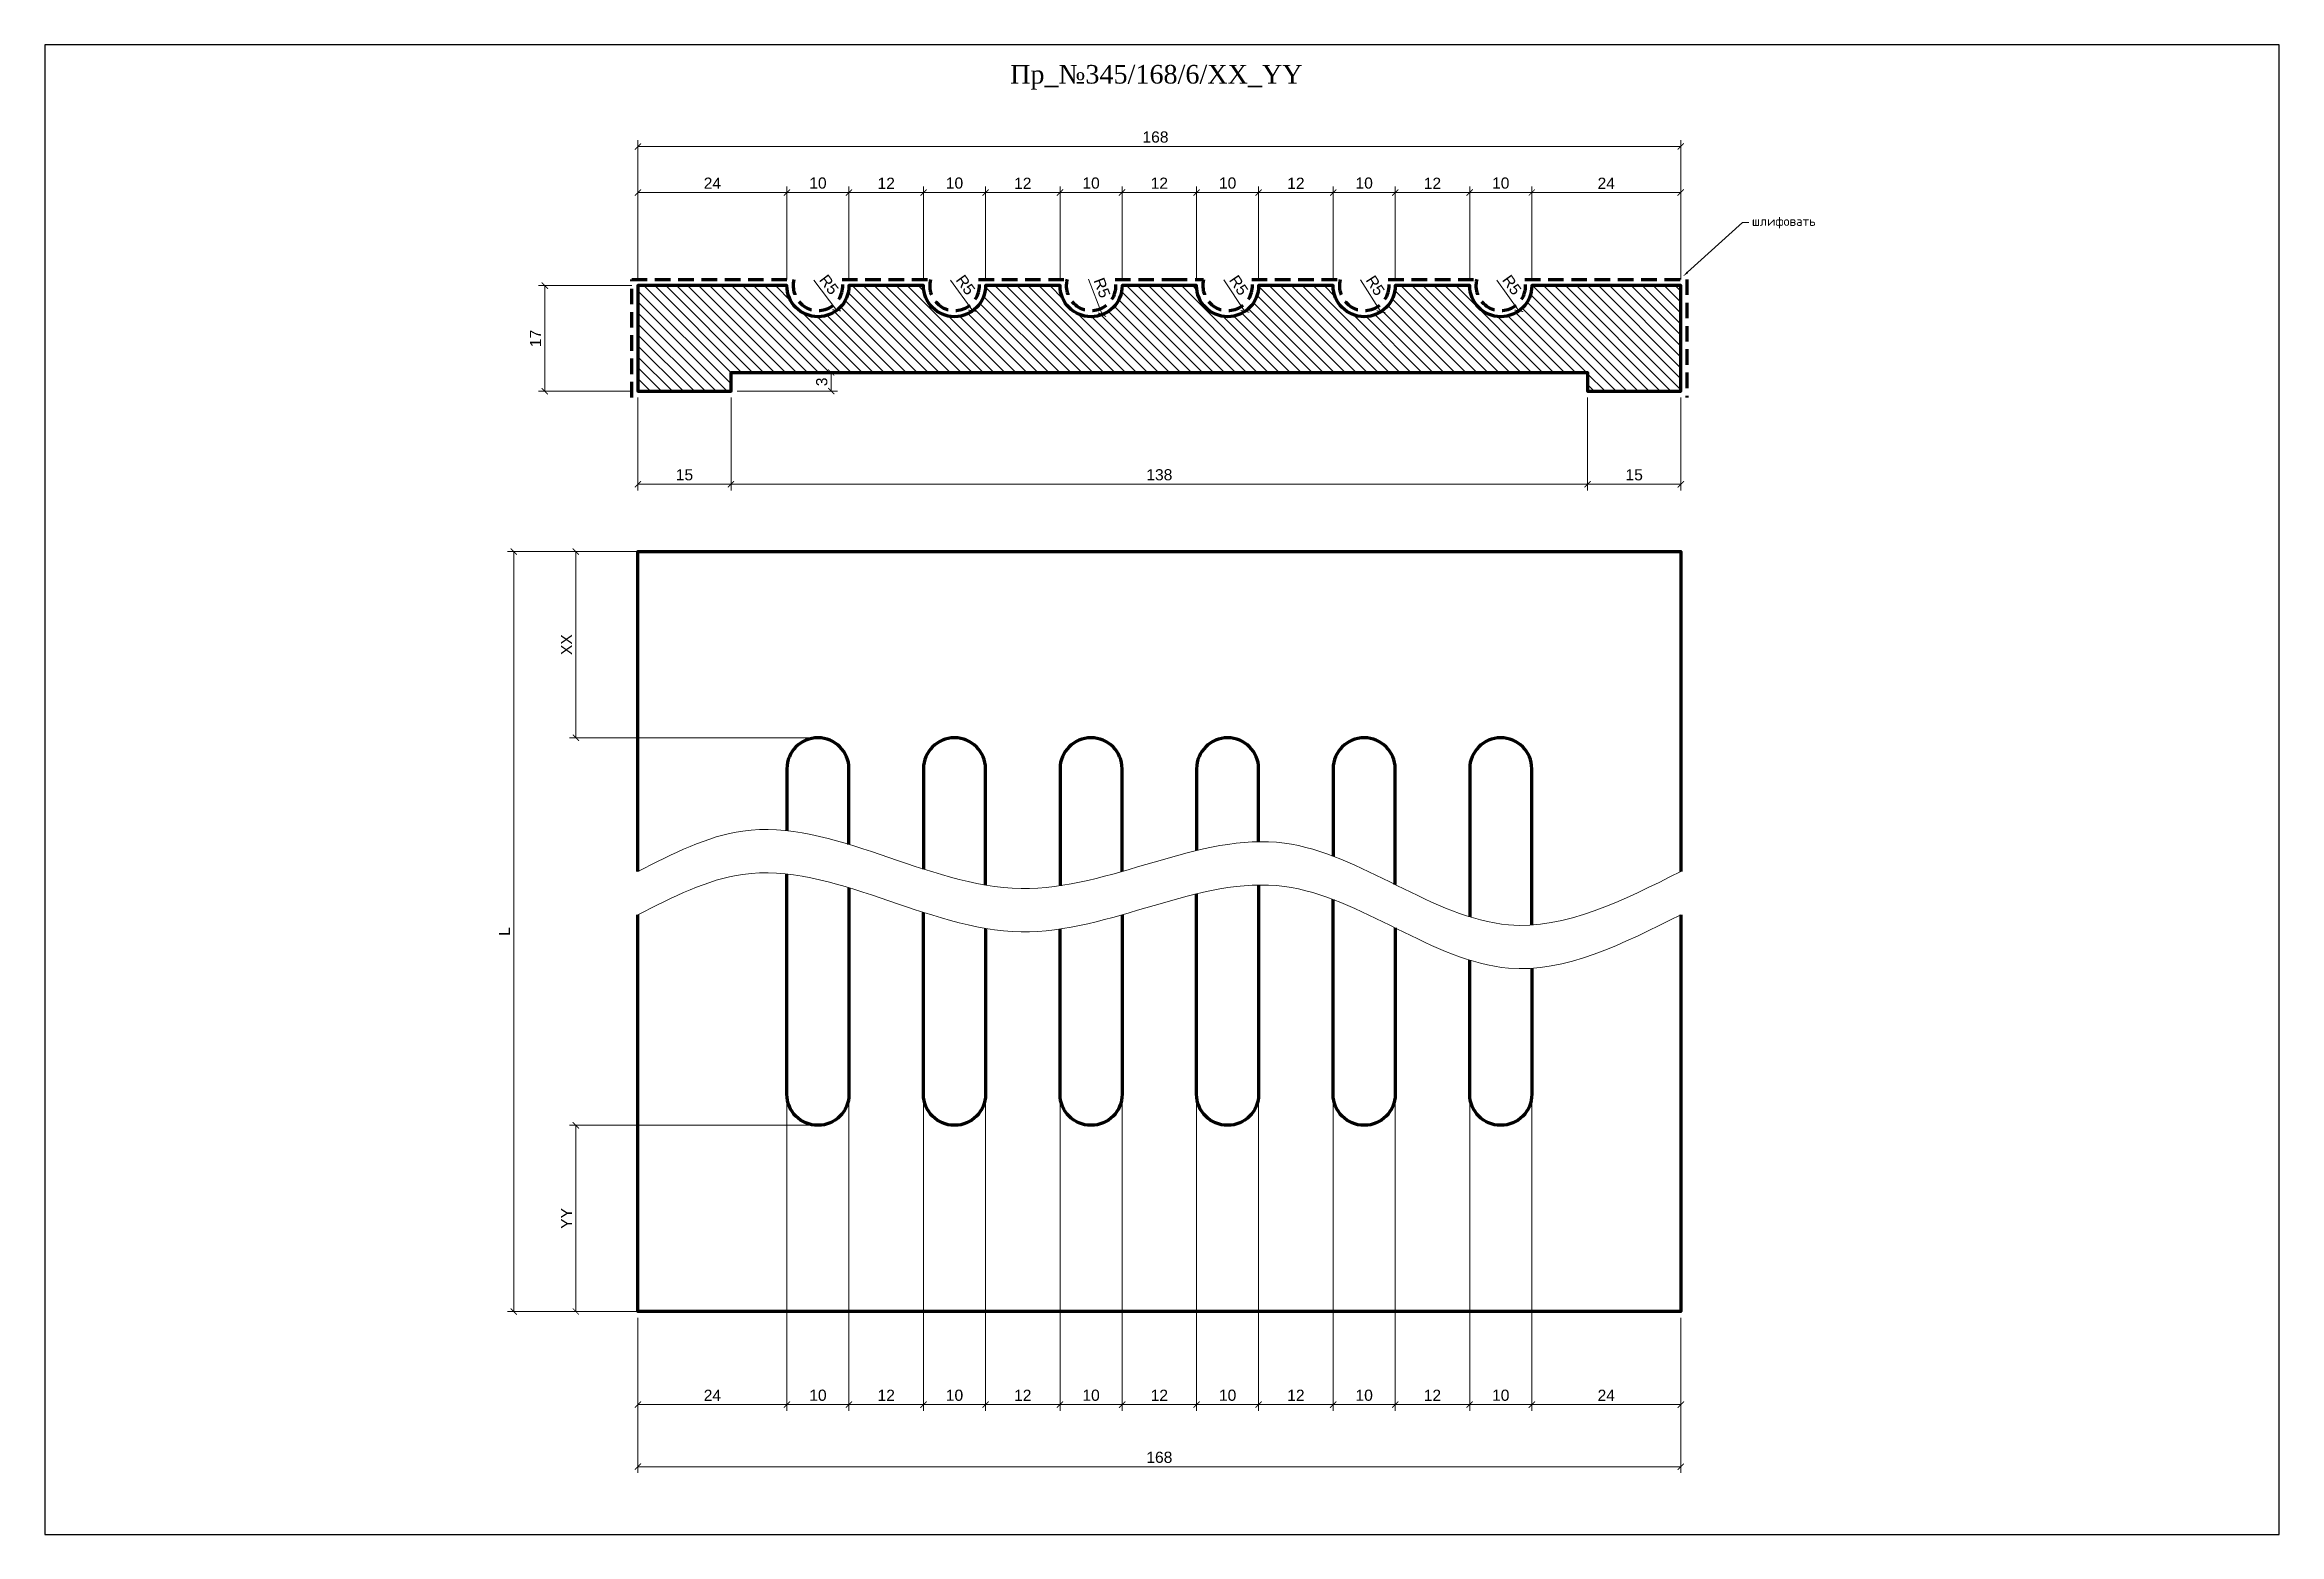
# Model space of a CAD drawing. Header units: millimetres. Extents: x 163 to 523, y -6250 to -6010.
import ezdxf
from ezdxf import colors
from ezdxf.entities.mleader import LeaderData, LeaderLine
from ezdxf.math import Vec2, Vec3

# ---------------------------------------------------------------- set-up
doc = ezdxf.new("R2010")
doc.units = ezdxf.units.MM
doc.linetypes.add('HIDDEN', pattern=[0.375, 0.25, -0.125])
doc.layers.add('Outside panel', color=7, linetype='Continuous', lineweight=18, true_color=0x7f5e57)
for name, color, linetype, lineweight in [('линия 15', 7, 'Continuous', 15), ('линия 50', 1, 'Continuous', 100), ('служебный слой РАЗМЕРЫ', 7, 'Continuous', 9), ('служебный слой ШТРИХОВКА', 4, 'Continuous', 5)]:
    doc.layers.add(name, color=color, linetype=linetype, lineweight=lineweight)
doc.layers.add('размеры в модели', color=7, linetype='Continuous')
doc.styles.add('ELECT', font='times.ttf')
doc.styles.get("Standard").update_dxf_attribs({"font": 'arial.ttf'})
doc.styles.add('ЕСКД профили текст', font='isocpeur.ttf')
doc.dimstyles.new('M_1', dxfattribs={"dimtxt": 1.8, "dimasz": 1, "dimexe": 1, "dimexo": 1, "dimgap": 0.6, "dimtad": 1, "dimdec": 0, "dimdsep": 46, "dimtxsty": 'Standard', "dimblk": 'ARCHTICK', "dimcen": -5, "dimclrd": 7, "dimclre": 7, "dimclrt": 7, "dimadec": 0, "dimazin": 0, "dimtfac": 1, "dimtdec": 0, "dimtmove": 0, "dimatfit": 3, "dimfxl": 1, "dimtolj": 1, "dimtzin": 0, "dimlwd": 5, "dimlwe": 5, "dimarcsym": 0})

# ---------------------------------------------------------------- blocks, each defined once
blk = doc.blocks.new('_ArchTick')
at = {"color": 0, "linetype": 'ByBlock', "const_width": 0.15}
blk.add_lwpolyline([(-0.5, -0.5), (0.5, 0.5)], dxfattribs=at)
blk = doc.blocks.new('*D43')
at = {"layer": 'Defpoints', "color": 0, "ltscale": 1000, "transparency": 16777216}
for p in [(397.15, -6048.57), (400.07, -6052.62)]:
    blk.add_point(p, dxfattribs=at)
at = {"layer": 'линия 15', "color": 7, "lineweight": 5, "ltscale": 1000, "transparency": 16777216}
blk.add_line((396.5, -6047.66), (400.07, -6052.62), dxfattribs=at)
at = {"layer": 'линия 15', "color": 7, "lineweight": 5, "ltscale": 1000, "transparency": 16777216, "rotation": 305.7221989757867}
blk.add_blockref('_ArchTick', (400.07, -6052.62), dxfattribs=at)
at = {"layer": 'линия 15', "color": 7, "ltscale": 1000, "transparency": 16777216, "insert": (398.94, -6048.45), "char_height": 1.8, "attachment_point": 5, "rotation": 305.7222}
blk.add_mtext('\\A1;R5', dxfattribs=at)
blk = doc.blocks.new('*D42')
at = {"layer": 'Defpoints', "color": 0, "ltscale": 1000, "transparency": 16777216}
for p in [(375.15, -6048.57), (377.86, -6052.77)]:
    blk.add_point(p, dxfattribs=at)
at = {"layer": 'линия 15', "color": 7, "lineweight": 5, "ltscale": 1000, "transparency": 16777216}
blk.add_line((374.55, -6047.63), (377.86, -6052.77), dxfattribs=at)
at = {"layer": 'линия 15', "color": 7, "lineweight": 5, "ltscale": 1000, "transparency": 16777216, "rotation": 302.7314011471117}
blk.add_blockref('_ArchTick', (377.86, -6052.77), dxfattribs=at)
at = {"layer": 'линия 15', "color": 7, "ltscale": 1000, "transparency": 16777216, "insert": (376.94, -6048.54), "char_height": 1.8, "attachment_point": 5, "rotation": 302.7314}
blk.add_mtext('\\A1;R5', dxfattribs=at)
blk = doc.blocks.new('*D41')
at = {"layer": 'Defpoints', "color": 0, "ltscale": 1000, "transparency": 16777216}
for p in [(353.15, -6048.57), (355.95, -6052.71)]:
    blk.add_point(p, dxfattribs=at)
at = {"layer": 'линия 15', "color": 7, "lineweight": 5, "ltscale": 1000, "transparency": 16777216}
blk.add_line((352.53, -6047.64), (355.95, -6052.71), dxfattribs=at)
at = {"layer": 'линия 15', "color": 7, "lineweight": 5, "ltscale": 1000, "transparency": 16777216, "rotation": 303.9319624998596}
blk.add_blockref('_ArchTick', (355.95, -6052.71), dxfattribs=at)
at = {"layer": 'линия 15', "color": 7, "ltscale": 1000, "transparency": 16777216, "insert": (354.94, -6048.5), "char_height": 1.8, "attachment_point": 5, "rotation": 303.932}
blk.add_mtext('\\A1;R5', dxfattribs=at)
blk = doc.blocks.new('*D40')
at = {"layer": 'Defpoints', "color": 0, "ltscale": 1000, "transparency": 16777216}
for p in [(331.15, -6048.57), (332.92, -6053.24)]:
    blk.add_point(p, dxfattribs=at)
at = {"layer": 'линия 15', "color": 7, "lineweight": 5, "ltscale": 1000, "transparency": 16777216}
blk.add_line((330.76, -6047.52), (332.92, -6053.24), dxfattribs=at)
at = {"layer": 'линия 15', "color": 7, "lineweight": 5, "ltscale": 1000, "transparency": 16777216, "rotation": 290.6407117617264}
blk.add_blockref('_ArchTick', (332.92, -6053.24), dxfattribs=at)
at = {"layer": 'линия 15', "color": 7, "ltscale": 1000, "transparency": 16777216, "insert": (332.91, -6048.91), "char_height": 1.8, "attachment_point": 5, "rotation": 290.6407}
blk.add_mtext('\\A1;R5', dxfattribs=at)
blk = doc.blocks.new('*D39')
at = {"layer": 'Defpoints', "color": 0, "ltscale": 1000, "transparency": 16777216}
for p in [(309.15, -6048.57), (312.09, -6052.62)]:
    blk.add_point(p, dxfattribs=at)
at = {"layer": 'линия 15', "color": 7, "lineweight": 5, "ltscale": 1000, "transparency": 16777216}
blk.add_line((308.5, -6047.66), (312.09, -6052.62), dxfattribs=at)
at = {"layer": 'линия 15', "color": 7, "lineweight": 5, "ltscale": 1000, "transparency": 16777216, "rotation": 305.8928120834987}
blk.add_blockref('_ArchTick', (312.09, -6052.62), dxfattribs=at)
at = {"layer": 'линия 15', "color": 7, "ltscale": 1000, "transparency": 16777216, "insert": (310.93, -6048.44), "char_height": 1.8, "attachment_point": 5, "rotation": 305.8928}
blk.add_mtext('\\A1;R5', dxfattribs=at)
blk = doc.blocks.new('*D38')
at = {"layer": 'Defpoints', "color": 0, "ltscale": 1000, "transparency": 16777216}
for p in [(287.15, -6048.57), (290.18, -6052.55)]:
    blk.add_point(p, dxfattribs=at)
at = {"layer": 'линия 15', "color": 7, "lineweight": 5, "ltscale": 1000, "transparency": 16777216}
blk.add_line((286.48, -6047.68), (290.18, -6052.55), dxfattribs=at)
at = {"layer": 'линия 15', "color": 7, "lineweight": 5, "ltscale": 1000, "transparency": 16777216, "rotation": 307.2060043467956}
blk.add_blockref('_ArchTick', (290.18, -6052.55), dxfattribs=at)
at = {"layer": 'линия 15', "color": 7, "ltscale": 1000, "transparency": 16777216, "insert": (288.93, -6048.4), "char_height": 1.8, "attachment_point": 5, "rotation": 307.206}
blk.add_mtext('\\A1;R5', dxfattribs=at)
blk = doc.blocks.new('*D27')
at = {"layer": 'Defpoints', "color": 0, "ltscale": 1000, "transparency": 16777216}
for p in [(282.15, -6178.85), (258.15, -6213.85), (258.15, -6228.85)]:
    blk.add_point(p, dxfattribs=at)
at = {"layer": 'размеры в модели', "color": 7, "lineweight": 5, "ltscale": 1000, "transparency": 16777216}
for p, q in [((282.15, -6179.85), (282.15, -6229.85)), ((258.15, -6214.85), (258.15, -6229.85)), ((282.15, -6228.85), (258.15, -6228.85))]:
    blk.add_line(p, q, dxfattribs=at)
at = {"layer": 'размеры в модели', "color": 7, "lineweight": 5, "ltscale": 1000, "transparency": 16777216, "rotation": 180}
blk.add_blockref('_ArchTick', (258.15, -6228.85), dxfattribs=at)
at = {"layer": 'размеры в модели', "color": 7, "lineweight": 5, "ltscale": 1000, "transparency": 16777216}
blk.add_blockref('_ArchTick', (282.15, -6228.85), dxfattribs=at)
at = {"layer": 'размеры в модели', "color": 7, "ltscale": 1000, "transparency": 16777216, "insert": (270.15, -6227.35), "char_height": 1.8, "attachment_point": 5}
blk.add_mtext('\\A1;24', dxfattribs=at)
blk = doc.blocks.new('*D23')
at = {"layer": 'Defpoints', "color": 0, "ltscale": 1000, "transparency": 16777216}
for p in [(258.15, -6091.41), (238.15, -6213.85), (258.15, -6213.85)]:
    blk.add_point(p, dxfattribs=at)
at = {"layer": 'размеры в модели', "color": 7, "lineweight": 5, "ltscale": 1000, "transparency": 16777216}
for p, q in [((257.15, -6091.41), (237.15, -6091.41)), ((238.15, -6091.41), (238.15, -6213.85)), ((257.15, -6213.85), (237.15, -6213.85))]:
    blk.add_line(p, q, dxfattribs=at)
for p, rotation in [((238.15, -6091.41), 90), ((238.15, -6213.85), 270)]:
    blk.add_blockref('_ArchTick', p, dxfattribs=dict(at, rotation=rotation))
at = {"layer": 'размеры в модели', "color": 7, "ltscale": 1000, "transparency": 16777216, "insert": (236.65, -6152.63), "char_height": 1.8, "attachment_point": 5, "rotation": 90}
blk.add_mtext('\\A1;L', dxfattribs=at)
blk = doc.blocks.new('*D22')
at = {"layer": 'Defpoints', "color": 0, "ltscale": 1000, "transparency": 16777216}
for p in [(426.15, -6026.15), (258.15, -6048.57), (426.15, -6048.57)]:
    blk.add_point(p, dxfattribs=at)
at = {"layer": 'размеры в модели', "color": 7, "lineweight": 5, "ltscale": 1000, "transparency": 16777216}
for p, q in [((258.15, -6047.57), (258.15, -6025.15)), ((258.15, -6026.15), (426.15, -6026.15)), ((426.15, -6047.57), (426.15, -6025.15))]:
    blk.add_line(p, q, dxfattribs=at)
at = {"layer": 'размеры в модели', "color": 7, "lineweight": 5, "ltscale": 1000, "transparency": 16777216, "rotation": 180}
blk.add_blockref('_ArchTick', (258.15, -6026.15), dxfattribs=at)
at = {"layer": 'размеры в модели', "color": 7, "lineweight": 5, "ltscale": 1000, "transparency": 16777216}
blk.add_blockref('_ArchTick', (426.15, -6026.15), dxfattribs=at)
at = {"layer": 'размеры в модели', "color": 7, "ltscale": 1000, "transparency": 16777216, "insert": (341.53, -6024.63), "char_height": 1.8, "attachment_point": 5}
blk.add_mtext('\\A1;168', dxfattribs=at)
blk = doc.blocks.new('*D20')
at = {"layer": 'Defpoints', "color": 0, "ltscale": 1000, "transparency": 16777216}
for p in [(392.15, -6033.57), (392.15, -6048.57), (402.15, -6048.57)]:
    blk.add_point(p, dxfattribs=at)
at = {"layer": 'размеры в модели', "color": 7, "lineweight": 5, "ltscale": 1000, "transparency": 16777216}
for p, q in [((392.15, -6047.57), (392.15, -6032.57)), ((402.15, -6033.57), (392.15, -6033.57)), ((402.15, -6047.57), (402.15, -6032.57))]:
    blk.add_line(p, q, dxfattribs=at)
at = {"layer": 'размеры в модели', "color": 7, "lineweight": 5, "ltscale": 1000, "transparency": 16777216, "rotation": 180}
blk.add_blockref('_ArchTick', (392.15, -6033.57), dxfattribs=at)
at = {"layer": 'размеры в модели', "color": 7, "lineweight": 5, "ltscale": 1000, "transparency": 16777216}
blk.add_blockref('_ArchTick', (402.15, -6033.57), dxfattribs=at)
at = {"layer": 'размеры в модели', "color": 7, "ltscale": 1000, "transparency": 16777216, "insert": (397.15, -6032.05), "char_height": 1.8, "attachment_point": 5}
blk.add_mtext('\\A1;10', dxfattribs=at)
blk = doc.blocks.new('*D18')
at = {"layer": 'Defpoints', "color": 0, "ltscale": 1000, "transparency": 16777216}
for p in [(370.15, -6033.57), (370.15, -6048.57), (380.15, -6048.57)]:
    blk.add_point(p, dxfattribs=at)
at = {"layer": 'размеры в модели', "color": 7, "lineweight": 5, "ltscale": 1000, "transparency": 16777216}
for p, q in [((370.15, -6047.57), (370.15, -6032.57)), ((380.15, -6033.57), (370.15, -6033.57)), ((380.15, -6047.57), (380.15, -6032.57))]:
    blk.add_line(p, q, dxfattribs=at)
at = {"layer": 'размеры в модели', "color": 7, "lineweight": 5, "ltscale": 1000, "transparency": 16777216, "rotation": 180}
blk.add_blockref('_ArchTick', (370.15, -6033.57), dxfattribs=at)
at = {"layer": 'размеры в модели', "color": 7, "lineweight": 5, "ltscale": 1000, "transparency": 16777216}
blk.add_blockref('_ArchTick', (380.15, -6033.57), dxfattribs=at)
at = {"layer": 'размеры в модели', "color": 7, "ltscale": 1000, "transparency": 16777216, "insert": (375.15, -6032.05), "char_height": 1.8, "attachment_point": 5}
blk.add_mtext('\\A1;10', dxfattribs=at)
blk = doc.blocks.new('*D16')
at = {"layer": 'Defpoints', "color": 0, "ltscale": 1000, "transparency": 16777216}
for p in [(348.15, -6033.57), (348.15, -6048.57), (358.15, -6048.57)]:
    blk.add_point(p, dxfattribs=at)
at = {"layer": 'размеры в модели', "color": 7, "lineweight": 5, "ltscale": 1000, "transparency": 16777216}
for p, q in [((348.15, -6047.57), (348.15, -6032.57)), ((358.15, -6033.57), (348.15, -6033.57)), ((358.15, -6047.57), (358.15, -6032.57))]:
    blk.add_line(p, q, dxfattribs=at)
at = {"layer": 'размеры в модели', "color": 7, "lineweight": 5, "ltscale": 1000, "transparency": 16777216, "rotation": 180}
blk.add_blockref('_ArchTick', (348.15, -6033.57), dxfattribs=at)
at = {"layer": 'размеры в модели', "color": 7, "lineweight": 5, "ltscale": 1000, "transparency": 16777216}
blk.add_blockref('_ArchTick', (358.15, -6033.57), dxfattribs=at)
at = {"layer": 'размеры в модели', "color": 7, "ltscale": 1000, "transparency": 16777216, "insert": (353.15, -6032.05), "char_height": 1.8, "attachment_point": 5}
blk.add_mtext('\\A1;10', dxfattribs=at)
blk = doc.blocks.new('*D15')
at = {"layer": 'Defpoints', "color": 0, "ltscale": 1000, "transparency": 16777216}
for p in [(336.15, -6033.57), (336.15, -6048.57), (348.15, -6048.57)]:
    blk.add_point(p, dxfattribs=at)
at = {"layer": 'размеры в модели', "color": 7, "lineweight": 5, "ltscale": 1000, "transparency": 16777216}
for p, q in [((336.15, -6047.57), (336.15, -6032.57)), ((348.15, -6033.57), (336.15, -6033.57)), ((348.15, -6047.57), (348.15, -6032.57))]:
    blk.add_line(p, q, dxfattribs=at)
at = {"layer": 'размеры в модели', "color": 7, "lineweight": 5, "ltscale": 1000, "transparency": 16777216, "rotation": 180}
blk.add_blockref('_ArchTick', (336.15, -6033.57), dxfattribs=at)
at = {"layer": 'размеры в модели', "color": 7, "lineweight": 5, "ltscale": 1000, "transparency": 16777216}
blk.add_blockref('_ArchTick', (348.15, -6033.57), dxfattribs=at)
at = {"layer": 'размеры в модели', "color": 7, "ltscale": 1000, "transparency": 16777216, "insert": (342.15, -6032.06), "char_height": 1.8, "attachment_point": 5}
blk.add_mtext('\\A1;12', dxfattribs=at)
blk = doc.blocks.new('*D14')
at = {"layer": 'Defpoints', "color": 0, "ltscale": 1000, "transparency": 16777216}
for p in [(326.15, -6033.57), (326.15, -6048.57), (336.15, -6048.57)]:
    blk.add_point(p, dxfattribs=at)
at = {"layer": 'размеры в модели', "color": 7, "lineweight": 5, "ltscale": 1000, "transparency": 16777216}
for p, q in [((326.15, -6047.57), (326.15, -6032.57)), ((336.15, -6033.57), (326.15, -6033.57)), ((336.15, -6047.57), (336.15, -6032.57))]:
    blk.add_line(p, q, dxfattribs=at)
at = {"layer": 'размеры в модели', "color": 7, "lineweight": 5, "ltscale": 1000, "transparency": 16777216, "rotation": 180}
blk.add_blockref('_ArchTick', (326.15, -6033.57), dxfattribs=at)
at = {"layer": 'размеры в модели', "color": 7, "lineweight": 5, "ltscale": 1000, "transparency": 16777216}
blk.add_blockref('_ArchTick', (336.15, -6033.57), dxfattribs=at)
at = {"layer": 'размеры в модели', "color": 7, "ltscale": 1000, "transparency": 16777216, "insert": (331.15, -6032.05), "char_height": 1.8, "attachment_point": 5}
blk.add_mtext('\\A1;10', dxfattribs=at)
blk = doc.blocks.new('*D12')
at = {"layer": 'Defpoints', "color": 0, "ltscale": 1000, "transparency": 16777216}
for p in [(304.15, -6033.57), (304.15, -6048.57), (314.15, -6048.57)]:
    blk.add_point(p, dxfattribs=at)
at = {"layer": 'размеры в модели', "color": 7, "lineweight": 5, "ltscale": 1000, "transparency": 16777216}
for p, q in [((304.15, -6047.57), (304.15, -6032.57)), ((314.15, -6033.57), (304.15, -6033.57)), ((314.15, -6047.57), (314.15, -6032.57))]:
    blk.add_line(p, q, dxfattribs=at)
at = {"layer": 'размеры в модели', "color": 7, "lineweight": 5, "ltscale": 1000, "transparency": 16777216, "rotation": 180}
blk.add_blockref('_ArchTick', (304.15, -6033.57), dxfattribs=at)
at = {"layer": 'размеры в модели', "color": 7, "lineweight": 5, "ltscale": 1000, "transparency": 16777216}
blk.add_blockref('_ArchTick', (314.15, -6033.57), dxfattribs=at)
at = {"layer": 'размеры в модели', "color": 7, "ltscale": 1000, "transparency": 16777216, "insert": (309.15, -6032.05), "char_height": 1.8, "attachment_point": 5}
blk.add_mtext('\\A1;10', dxfattribs=at)
blk = doc.blocks.new('*D10')
at = {"layer": 'Defpoints', "color": 0, "ltscale": 1000, "transparency": 16777216}
for p in [(282.15, -6033.57), (282.15, -6048.57), (292.15, -6048.57)]:
    blk.add_point(p, dxfattribs=at)
at = {"layer": 'размеры в модели', "color": 7, "lineweight": 5, "ltscale": 1000, "transparency": 16777216}
for p, q in [((282.15, -6047.57), (282.15, -6032.57)), ((292.15, -6033.57), (282.15, -6033.57)), ((292.15, -6047.57), (292.15, -6032.57))]:
    blk.add_line(p, q, dxfattribs=at)
at = {"layer": 'размеры в модели', "color": 7, "lineweight": 5, "ltscale": 1000, "transparency": 16777216, "rotation": 180}
blk.add_blockref('_ArchTick', (282.15, -6033.57), dxfattribs=at)
at = {"layer": 'размеры в модели', "color": 7, "lineweight": 5, "ltscale": 1000, "transparency": 16777216}
blk.add_blockref('_ArchTick', (292.15, -6033.57), dxfattribs=at)
at = {"layer": 'размеры в модели', "color": 7, "ltscale": 1000, "transparency": 16777216, "insert": (287.15, -6032.05), "char_height": 1.8, "attachment_point": 5}
blk.add_mtext('\\A1;10', dxfattribs=at)
blk = doc.blocks.new('*D9')
at = {"layer": 'Defpoints', "color": 0, "ltscale": 1000, "transparency": 16777216}
for p in [(258.15, -6033.57), (258.15, -6048.57), (282.15, -6048.57)]:
    blk.add_point(p, dxfattribs=at)
at = {"layer": 'размеры в модели', "color": 7, "lineweight": 5, "ltscale": 1000, "transparency": 16777216}
for p, q in [((258.15, -6047.57), (258.15, -6032.57)), ((282.15, -6033.57), (258.15, -6033.57)), ((282.15, -6047.57), (282.15, -6032.57))]:
    blk.add_line(p, q, dxfattribs=at)
at = {"layer": 'размеры в модели', "color": 7, "lineweight": 5, "ltscale": 1000, "transparency": 16777216, "rotation": 180}
blk.add_blockref('_ArchTick', (258.15, -6033.57), dxfattribs=at)
at = {"layer": 'размеры в модели', "color": 7, "lineweight": 5, "ltscale": 1000, "transparency": 16777216}
blk.add_blockref('_ArchTick', (282.15, -6033.57), dxfattribs=at)
at = {"layer": 'размеры в модели', "color": 7, "ltscale": 1000, "transparency": 16777216, "insert": (270.15, -6032.06), "char_height": 1.8, "attachment_point": 5}
blk.add_mtext('\\A1;24', dxfattribs=at)
blk = doc.blocks.new('*D8')
at = {"layer": 'Defpoints', "color": 0, "ltscale": 1000, "transparency": 16777216}
for p in [(258.15, -6048.57), (243.15, -6065.57), (258.15, -6065.57)]:
    blk.add_point(p, dxfattribs=at)
at = {"layer": 'размеры в модели', "color": 7, "lineweight": 5, "ltscale": 1000, "transparency": 16777216}
for p, q in [((257.15, -6048.57), (242.15, -6048.57)), ((243.15, -6048.57), (243.15, -6065.57)), ((257.15, -6065.57), (242.15, -6065.57))]:
    blk.add_line(p, q, dxfattribs=at)
for p, rotation in [((243.15, -6048.57), 90), ((243.15, -6065.57), 270)]:
    blk.add_blockref('_ArchTick', p, dxfattribs=dict(at, rotation=rotation))
at = {"layer": 'размеры в модели', "color": 7, "ltscale": 1000, "transparency": 16777216, "insert": (241.65, -6057.07), "char_height": 1.8, "attachment_point": 5, "rotation": 90}
blk.add_mtext('\\A1;17', dxfattribs=at)
blk = doc.blocks.new('*D7')
at = {"layer": 'Defpoints', "color": 0, "ltscale": 1000, "transparency": 16777216}
for p in [(258.15, -6065.57), (273.15, -6065.57), (258.15, -6080.57)]:
    blk.add_point(p, dxfattribs=at)
at = {"layer": 'размеры в модели', "color": 7, "lineweight": 5, "ltscale": 1000, "transparency": 16777216}
for p, q in [((258.15, -6066.57), (258.15, -6081.57)), ((273.15, -6066.57), (273.15, -6081.57)), ((273.15, -6080.57), (258.15, -6080.57))]:
    blk.add_line(p, q, dxfattribs=at)
at = {"layer": 'размеры в модели', "color": 7, "lineweight": 5, "ltscale": 1000, "transparency": 16777216, "rotation": 180}
blk.add_blockref('_ArchTick', (258.15, -6080.57), dxfattribs=at)
at = {"layer": 'размеры в модели', "color": 7, "lineweight": 5, "ltscale": 1000, "transparency": 16777216}
blk.add_blockref('_ArchTick', (273.15, -6080.57), dxfattribs=at)
at = {"layer": 'размеры в модели', "color": 7, "ltscale": 1000, "transparency": 16777216, "insert": (265.65, -6079.05), "char_height": 1.8, "attachment_point": 5}
blk.add_mtext('\\A1;15', dxfattribs=at)
blk = doc.blocks.new('*D6')
at = {"layer": 'Defpoints', "color": 0, "ltscale": 1000, "transparency": 16777216}
for p in [(273.15, -6062.57), (273.15, -6065.57), (289.29, -6065.57)]:
    blk.add_point(p, dxfattribs=at)
at = {"layer": 'размеры в модели', "color": 7, "lineweight": 5, "ltscale": 1000, "transparency": 16777216}
for p, q in [((274.15, -6062.57), (290.29, -6062.57)), ((274.15, -6065.57), (290.29, -6065.57)), ((289.29, -6062.57), (289.29, -6065.57))]:
    blk.add_line(p, q, dxfattribs=at)
for p, rotation in [((289.29, -6062.57), 90), ((289.29, -6065.57), 270)]:
    blk.add_blockref('_ArchTick', p, dxfattribs=dict(at, rotation=rotation))
at = {"layer": 'размеры в модели', "color": 7, "ltscale": 1000, "transparency": 16777216, "insert": (287.77, -6064.07), "char_height": 1.8, "attachment_point": 5, "rotation": 90}
blk.add_mtext('\\A1;3', dxfattribs=at)
blk = doc.blocks.new('*D5')
at = {"layer": 'Defpoints', "color": 0, "ltscale": 1000, "transparency": 16777216}
for p in [(287.15, -6183.85), (248.15, -6213.85), (287.15, -6213.85)]:
    blk.add_point(p, dxfattribs=at)
at = {"layer": 'размеры в модели', "color": 7, "lineweight": 5, "ltscale": 1000, "transparency": 16777216}
for p, q in [((286.15, -6183.85), (247.15, -6183.85)), ((248.15, -6183.85), (248.15, -6213.85)), ((286.15, -6213.85), (247.15, -6213.85))]:
    blk.add_line(p, q, dxfattribs=at)
for p, rotation in [((248.15, -6183.85), 90), ((248.15, -6213.85), 270)]:
    blk.add_blockref('_ArchTick', p, dxfattribs=dict(at, rotation=rotation))
at = {"layer": 'размеры в модели', "color": 7, "ltscale": 1000, "transparency": 16777216, "insert": (246.65, -6198.85), "char_height": 1.8, "attachment_point": 5, "rotation": 90}
blk.add_mtext('\\A1;YY', dxfattribs=at)
blk = doc.blocks.new('*D4')
at = {"layer": 'Defpoints', "color": 0, "ltscale": 1000, "transparency": 16777216}
for p in [(248.15, -6091.41), (276.49, -6091.41), (287.15, -6121.41)]:
    blk.add_point(p, dxfattribs=at)
at = {"layer": 'размеры в модели', "color": 7, "lineweight": 5, "ltscale": 1000, "transparency": 16777216}
for p, q in [((275.49, -6091.41), (247.15, -6091.41)), ((248.15, -6121.41), (248.15, -6091.41)), ((286.15, -6121.41), (247.15, -6121.41))]:
    blk.add_line(p, q, dxfattribs=at)
for p, rotation in [((248.15, -6091.41), 90), ((248.15, -6121.41), 270)]:
    blk.add_blockref('_ArchTick', p, dxfattribs=dict(at, rotation=rotation))
at = {"layer": 'размеры в модели', "color": 7, "ltscale": 1000, "transparency": 16777216, "insert": (246.65, -6106.41), "char_height": 1.8, "attachment_point": 5, "rotation": 90}
blk.add_mtext('\\A1;XX', dxfattribs=at)
blk = doc.blocks.new('*D3')
at = {"layer": 'Defpoints', "color": 0, "ltscale": 1000, "transparency": 16777216}
for p in [(411.15, -6065.57), (426.15, -6065.57), (426.15, -6080.57)]:
    blk.add_point(p, dxfattribs=at)
at = {"layer": 'размеры в модели', "color": 7, "lineweight": 5, "ltscale": 1000, "transparency": 16777216}
for p, q in [((411.15, -6066.57), (411.15, -6081.57)), ((426.15, -6066.57), (426.15, -6081.57)), ((411.15, -6080.57), (426.15, -6080.57))]:
    blk.add_line(p, q, dxfattribs=at)
at = {"layer": 'размеры в модели', "color": 7, "lineweight": 5, "ltscale": 1000, "transparency": 16777216, "rotation": 180}
blk.add_blockref('_ArchTick', (411.15, -6080.57), dxfattribs=at)
at = {"layer": 'размеры в модели', "color": 7, "lineweight": 5, "ltscale": 1000, "transparency": 16777216}
blk.add_blockref('_ArchTick', (426.15, -6080.57), dxfattribs=at)
at = {"layer": 'размеры в модели', "color": 7, "ltscale": 1000, "transparency": 16777216, "insert": (418.65, -6079.05), "char_height": 1.8, "attachment_point": 5}
blk.add_mtext('\\A1;15', dxfattribs=at)
blk = doc.blocks.new('*D2')
at = {"layer": 'Defpoints', "color": 0, "ltscale": 1000, "transparency": 16777216}
for p in [(273.15, -6065.57), (411.15, -6065.57), (411.15, -6080.57)]:
    blk.add_point(p, dxfattribs=at)
at = {"layer": 'размеры в модели', "color": 7, "lineweight": 5, "ltscale": 1000, "transparency": 16777216}
for p, q in [((273.15, -6066.57), (273.15, -6081.57)), ((411.15, -6066.57), (411.15, -6081.57)), ((273.15, -6080.57), (411.15, -6080.57))]:
    blk.add_line(p, q, dxfattribs=at)
at = {"layer": 'размеры в модели', "color": 7, "lineweight": 5, "ltscale": 1000, "transparency": 16777216, "rotation": 180}
blk.add_blockref('_ArchTick', (273.15, -6080.57), dxfattribs=at)
at = {"layer": 'размеры в модели', "color": 7, "lineweight": 5, "ltscale": 1000, "transparency": 16777216}
blk.add_blockref('_ArchTick', (411.15, -6080.57), dxfattribs=at)
at = {"layer": 'размеры в модели', "color": 7, "ltscale": 1000, "transparency": 16777216, "insert": (342.15, -6079.05), "char_height": 1.8, "attachment_point": 5}
blk.add_mtext('\\A1;138', dxfattribs=at)

msp = doc.modelspace()

# ---------------------------------------------------------------- hatches: boundary and pattern name
at = {"layer": 'Outside panel', "ltscale": 1000}
h = msp.add_hatch(dxfattribs=at)
h.set_pattern_fill('ANSI31', color=256, scale=10, angle=90)
h.set_pattern_definition([(135, (-310587.0329, 88019.8193), (-0.8838834765, -0.8838834765), [])])
edge = h.paths.add_edge_path()
edge.add_line((426.15, -6048.57), (402.15, -6048.57))
edge.add_arc((397.15, -6048.57), 5, -180, 0, ccw=False)
edge.add_line((392.15, -6048.57), (380.15, -6048.57))
edge.add_arc((375.15, -6048.57), 5, -180, 0, ccw=False)
edge.add_line((370.15, -6048.57), (358.15, -6048.57))
edge.add_arc((353.15, -6048.57), 5, -180, 0, ccw=False)
edge.add_line((348.15, -6048.57), (344.15, -6048.57))
edge.add_line((344.15, -6048.57), (336.15, -6048.57))
edge.add_arc((331.15, -6048.57), 5, -180, 0, ccw=False)
edge.add_line((326.15, -6048.57), (314.15, -6048.57))
edge.add_arc((309.15, -6048.57), 5, -180, 0, ccw=False)
edge.add_line((304.15, -6048.57), (292.15, -6048.57))
edge.add_arc((287.15, -6048.57), 5, -180, 0, ccw=False)
edge.add_line((282.15, -6048.57), (258.15, -6048.57))
edge.add_line((258.15, -6048.57), (258.15, -6065.57))
edge.add_line((258.15, -6065.57), (273.15, -6065.57))
edge.add_line((273.15, -6065.57), (273.15, -6062.57))
edge.add_line((273.15, -6062.57), (411.15, -6062.57))
edge.add_line((411.15, -6062.57), (411.15, -6065.57))
edge.add_line((411.15, -6065.57), (426.15, -6065.57))
edge.add_line((426.15, -6065.57), (426.15, -6048.57))

# ---------------------------------------------------------------- linework, layer by layer
at = {"color": 6, "ltscale": 1000}
msp.add_lwpolyline([(162.58, -6249.75), (522.58, -6249.75), (522.58, -6009.75), (162.58, -6009.75)], close=True, dxfattribs=at)
at = {"layer": 'линия 50', "color": 1, "linetype": 'HIDDEN', "ltscale": 10, "true_color": 0xff0909}
msp.add_lwpolyline([(257.15, -6066.57), (257.15, -6066.57), (257.15, -6047.57), (283.28, -6047.57, 1.290994), (291.03, -6047.57), (305.28, -6047.57, 1.290994), (313.03, -6047.57), (327.28, -6047.57, 1.290994), (335.03, -6047.57), (344.15, -6047.57), (349.28, -6047.57, 1.290994), (357.03, -6047.57), (371.28, -6047.57, 1.290994), (379.03, -6047.57), (393.28, -6047.57, 1.290994), (401.03, -6047.57), (427.15, -6047.57), (427.15, -6066.57), (427.15, -6066.57)], format="xyb", dxfattribs=at)
at = {"layer": 'линия 50', "color": 7}
for points in [[(258.15, -6065.57), (273.15, -6065.57), (273.15, -6062.57), (411.15, -6062.57), (411.15, -6065.57), (426.15, -6065.57), (426.15, -6065.57), (426.15, -6065.57), (426.15, -6048.57), (402.15, -6048.57, -1), (392.15, -6048.57), (380.15, -6048.57, -1), (370.15, -6048.57), (358.15, -6048.57, -1), (348.15, -6048.57), (348.15, -6048.57), (336.15, -6048.57, -1), (326.15, -6048.57), (314.15, -6048.57, -1), (304.15, -6048.57), (292.15, -6048.57, -1), (282.15, -6048.57), (258.15, -6048.57), (258.15, -6065.57), (258.15, -6065.57), (258.15, -6065.57), (273.15, -6065.57)], [(292.15, -6138.59), (292.15, -6126.41, 1), (282.15, -6126.41), (282.15, -6136.39)], [(314.15, -6145.15), (314.15, -6126.41, 1), (304.15, -6126.41), (304.15, -6142.57)], [(336.15, -6142.95), (336.15, -6126.41, 1), (326.15, -6126.41), (326.15, -6145.25)], [(358.15, -6138.16), (358.15, -6126.41, 1), (348.15, -6126.41), (348.15, -6139.58)], [(380.15, -6145.07), (380.15, -6126.41, 1), (370.15, -6126.41), (370.15, -6140.5)], [(402.15, -6151.57), (402.15, -6126.41, 1), (392.15, -6126.41), (392.15, -6150.27)], [(292.15, -6145.57), (292.15, -6178.85, -1), (282.15, -6178.85), (282.15, -6143.36)], [(358.15, -6145.14), (358.15, -6178.85, -1), (348.15, -6178.85), (348.15, -6146.56)], [(380.15, -6152.05), (380.15, -6178.85, -1), (370.15, -6178.85), (370.15, -6147.47)], [(314.15, -6152.13), (314.15, -6178.85, -1), (304.15, -6178.85), (304.15, -6149.55)], [(336.15, -6149.93), (336.15, -6178.85, -1), (326.15, -6178.85), (326.15, -6152.23)], [(402.15, -6158.55), (402.15, -6178.85, -1), (392.15, -6178.85), (392.15, -6157.25)]]:
    msp.add_lwpolyline(points, format="xyb", dxfattribs=at)
for points in [[(258.15, -6142.96), (258.15, -6091.41), (258.15, -6091.41), (426.15, -6091.41), (426.15, -6142.96)], [(426.15, -6149.93), (426.15, -6213.85), (258.15, -6213.85), (258.15, -6213.85), (258.15, -6149.93)]]:
    msp.add_lwpolyline(points, dxfattribs=at)
at = {"layer": 'служебный слой ШТРИХОВКА', "color": 7, "lineweight": 15}
for points in [[(258.15, -6142.96), (275.04, -6136.44), (319.89, -6145.7), (362.3, -6138.39), (398.38, -6151.55), (426.15, -6142.96)], [(258.15, -6149.93), (275.04, -6143.42), (319.89, -6152.68), (362.3, -6145.37), (398.38, -6158.53), (426.15, -6149.93)]]:
    msp.add_spline(points, degree=3, dxfattribs=at)

# ---------------------------------------------------------------- texts
at = {"color": 7, "ltscale": 1000, "style": 'ELECT'}
msp.add_text('Пр_№345/168/6/ХХ_YY', height=3, dxfattribs=at).set_placement((318.11, -6016.01))

# ---------------------------------------------------------------- dimensions: what is measured, and where the dimension line sits
at = {"layer": 'линия 15', "color": 7, "ltscale": 1000}
for center, mpoint, picture, middle in [((287.15, -6048.57), (290.18, -6052.55), '*D38', (287.72, -6049.32)), ((309.15, -6048.57), (312.09, -6052.62), '*D39', (309.71, -6049.33)), ((331.15, -6048.57), (332.92, -6053.24), '*D40', (331.49, -6049.45)), ((353.15, -6048.57), (355.95, -6052.71), '*D41', (353.68, -6049.35)), ((375.15, -6048.57), (377.86, -6052.77), '*D42', (375.66, -6049.36)), ((397.15, -6048.57), (400.07, -6052.62), '*D43', (397.7, -6049.33))]:
    dim = msp.add_radius_dim(center=center, mpoint=mpoint, dimstyle='M_1', dxfattribs=at)
    dim.commit()
    dim.dimension.update_dxf_attribs({"geometry": picture, "text_midpoint": middle, "dimtype": 132})
at = {"layer": 'размеры в модели', "color": 5, "ltscale": 1000}
dim = msp.add_linear_dim(base=(426.15, -6026.15), p1=(258.15, -6048.57), p2=(426.15, -6048.57), dimstyle='M_1', dxfattribs=at)
dim.commit()
dim.dimension.update_dxf_attribs({"geometry": '*D22', "text_midpoint": (341.53, -6026.15), "dimtype": 128})
for base, p1, p2, picture, middle in [((258.15, -6033.57), (282.15, -6048.57), (258.15, -6048.57), '*D9', (270.15, -6032.06)), ((282.15, -6033.57), (292.15, -6048.57), (282.15, -6048.57), '*D10', (287.15, -6032.05)), ((304.15, -6033.57), (314.15, -6048.57), (304.15, -6048.57), '*D12', (309.15, -6032.05)), ((326.15, -6033.57), (336.15, -6048.57), (326.15, -6048.57), '*D14', (331.15, -6032.05)), ((336.15, -6033.57), (348.15, -6048.57), (336.15, -6048.57), '*D15', (342.15, -6032.06)), ((348.15, -6033.57), (358.15, -6048.57), (348.15, -6048.57), '*D16', (353.15, -6032.05)), ((370.15, -6033.57), (380.15, -6048.57), (370.15, -6048.57), '*D18', (375.15, -6032.05)), ((392.15, -6033.57), (402.15, -6048.57), (392.15, -6048.57), '*D20', (397.15, -6032.05)), ((258.15, -6080.57), (273.15, -6065.57), (258.15, -6065.57), '*D7', (265.65, -6079.05)), ((411.15, -6080.57), (273.15, -6065.57), (411.15, -6065.57), '*D2', (342.15, -6079.05)), ((426.15, -6080.57), (411.15, -6065.57), (426.15, -6065.57), '*D3', (418.65, -6079.05)), ((258.15, -6228.85), (282.15, -6178.85), (258.15, -6213.85), '*D27', (270.15, -6227.35))]:
    dim = msp.add_linear_dim(base=base, p1=p1, p2=p2, dimstyle='M_1', dxfattribs=at)
    dim.commit()
    dim.dimension.update_dxf_attribs({"geometry": picture, "text_midpoint": middle})
for base, p1, p2 in [((304.15, -6033.57), (292.15, -6048.57), (304.15, -6048.57)), ((326.15, -6033.57), (314.15, -6048.57), (326.15, -6048.57)), ((370.15, -6033.57), (358.15, -6048.57), (370.15, -6048.57)), ((392.15, -6033.57), (380.15, -6048.57), (392.15, -6048.57)), ((426.15, -6033.57), (402.15, -6048.57), (426.15, -6048.57)), ((292.15, -6228.85), (282.15, -6178.85), (292.15, -6178.85)), ((304.15, -6228.85), (292.15, -6178.85), (304.15, -6178.85)), ((314.15, -6228.85), (304.15, -6178.85), (314.15, -6178.85)), ((326.15, -6228.85), (314.15, -6178.85), (326.15, -6178.85)), ((336.15, -6228.85), (326.15, -6178.85), (336.15, -6178.85)), ((348.15, -6228.85), (336.15, -6178.85), (348.15, -6178.85)), ((358.15, -6228.85), (348.15, -6178.85), (358.15, -6178.85)), ((370.15, -6228.85), (358.15, -6178.85), (370.15, -6178.85)), ((380.15, -6228.85), (370.15, -6178.85), (380.15, -6178.85)), ((392.15, -6228.85), (380.15, -6178.85), (392.15, -6178.85)), ((402.15, -6228.85), (392.15, -6178.85), (402.15, -6178.85)), ((426.15, -6228.85), (402.15, -6178.85), (426.15, -6213.85)), ((426.15, -6238.85), (258.15, -6213.85), (426.15, -6213.85))]:
    msp.add_linear_dim(base=base, p1=p1, p2=p2, dimstyle='M_1', dxfattribs=at).render()
for base, p1, p2, picture, middle in [((243.15, -6065.57), (258.15, -6048.57), (258.15, -6065.57), '*D8', (241.65, -6057.07)), ((289.29, -6065.57), (273.15, -6062.57), (273.15, -6065.57), '*D6', (287.77, -6064.07))]:
    dim = msp.add_linear_dim(base=base, p1=p1, p2=p2, angle=90, dimstyle='M_1', dxfattribs=at)
    dim.commit()
    dim.dimension.update_dxf_attribs({"geometry": picture, "text_midpoint": middle})
dim = msp.add_linear_dim(base=(238.15, -6213.85), p1=(258.15, -6091.41), p2=(258.15, -6213.85), angle=90, text='L', dimstyle='M_1', dxfattribs=at)
dim.commit()
dim.dimension.update_dxf_attribs({"geometry": '*D23', "text_midpoint": (236.65, -6152.63)})
for base, p1, p2, angle, text, picture, middle in [((248.15, -6091.41), (287.15, -6121.41), (276.49, -6091.41), 90, 'XX', '*D4', (248.15, -6106.41)), ((248.15, -6213.85), (287.15, -6183.85), (287.15, -6213.85), 270, 'YY', '*D5', (248.15, -6198.85))]:
    dim = msp.add_linear_dim(base=base, p1=p1, p2=p2, angle=angle, text=text, dimstyle='M_1', dxfattribs=at)
    dim.commit()
    dim.dimension.update_dxf_attribs({"geometry": picture, "text_midpoint": middle, "dimtype": 128})

# ---------------------------------------------------------------- leaders
at = {"layer": 'служебный слой РАЗМЕРЫ'}
ml = msp.add_multileader_mtext('Standard', dxfattribs=at)
ml.set_content('\\A1;шлифовать', color=256, style='ЕСКД профили текст')
ml.set_leader_properties(color=256, linetype='ByLayer', lineweight=-1)
ml.build(insert=Vec2(0, 0))
ml.multileader.update_dxf_attribs({"dogleg_length": 1, "arrow_head_size": 1})
ctx = ml.context
ctx.base_point, ctx.char_height, ctx.arrow_head_size, ctx.landing_gap_size, ctx.plane_origin = Vec3(437.11, -6038.42), 1.5, 1, 0.5, Vec3(450.59, -6012.25)
notes = []
notes.append((ctx, [(1, (1, 1, 0), (436.11, -6038.42), (1, 0), 1, [(0, [(426.51, -6047.08)], 0, [])])]))
ctx.mtext.insert, ctx.mtext.flow_direction = Vec3(437.61, -6037.44), 5
for ctx, leaders in notes:
    for number, flags, end, landing, length, lines in leaders:
        leader = LeaderData()
        leader.index, (leader.has_last_leader_line, leader.has_dogleg_vector, leader.attachment_direction) = number, flags
        leader.last_leader_point, leader.dogleg_vector, leader.dogleg_length = Vec3(end), Vec3(landing), length
        for number, points, colour, breaks in lines:
            line = LeaderLine()
            line.index, line.vertices, line.color, line.breaks = number, Vec3.list(points), colors.encode_raw_color(colour), breaks
            leader.lines.append(line)
        ctx.leaders.append(leader)

doc.saveas('drawing.dxf')
